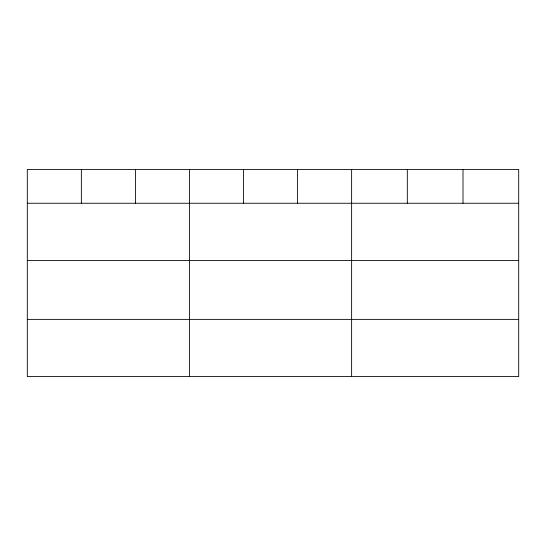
<?xml version="1.0" encoding="UTF-8"?>
<svg xmlns="http://www.w3.org/2000/svg" width="546" height="546" viewBox="0 0 546 546"><rect width="100%" height="100%" fill="white"/><g stroke="black" fill="none" stroke-linecap="round" stroke-linejoin="round"><path stroke-width="0.82" d="M518.7 260.449L518.7 169.417L27.3 169.417L27.3 376.583L518.7 376.583L518.7 260.449L27.3 260.449M27.3 203.249L518.7 203.249M27.3 319.383L518.7 319.383M463.008 169.417L463.008 203.249M407.316 169.417L407.316 203.249M351.624 169.417L351.624 376.583M297.57 169.417L297.57 203.249M243.516 169.417L243.516 203.249M189.462 169.417L189.462 376.583M135.408 169.417L135.408 203.249M81.354 169.417L81.354 203.249"/></g></svg>
